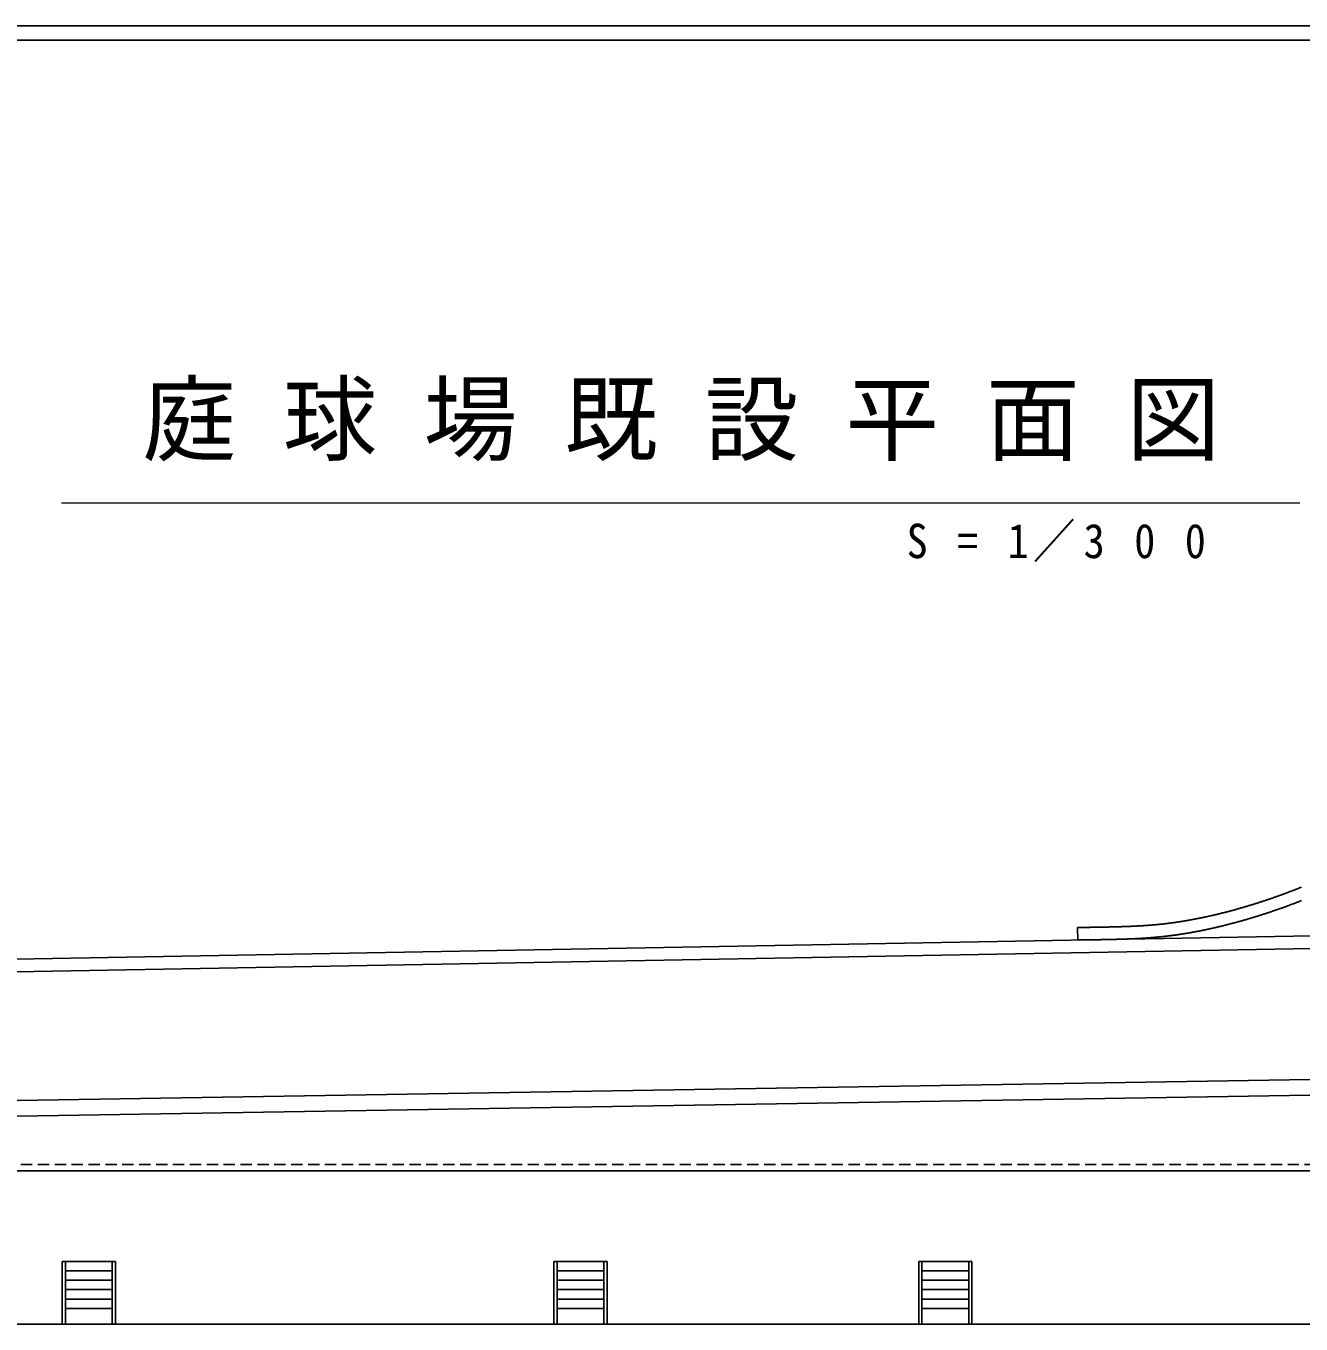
# Model space of a CAD drawing. Units: millimetres at full size, sheet at 1:300, with parts at other scales. Extents: x -143947 to 121650, y -84600 to 84600.
# Drawn here: x -35319 to 5448, y 43097 to 84600 of the extents above; entities that cross this region are included whole.
import ezdxf
from ezdxf.enums import TextEntityAlignment as Align

# ---------------------------------------------------------------- set-up
doc = ezdxf.new("R2010")
doc.units = ezdxf.units.MM
doc.header["$LTSCALE"] = 300
doc.linetypes.add('DASHED1', pattern=[1.8, 1.2, -0.6])
doc.layers.add('0-7_ハッチ', color=3, linetype='Continuous', lineweight=25)
doc.layers.add('F-8', color=5, linetype='Continuous', lineweight=25)
doc.styles.add('ＭＳ ゴシック', font='')
doc.styles.get('ＭＳ ゴシック').set_extended_font_data('MS Gothic')

msp = doc.modelspace()

# ---------------------------------------------------------------- linework, layer by layer
at = {"layer": '0-7_ハッチ', "color": 7, "lineweight": 18}
msp.add_line((-34178.6, 69351.1), (5414.6, 69351.1), dxfattribs=at)
at = {"layer": '0-7_ハッチ'}
for p, q in [((-44261.8, 54607.1), (28841, 55917.6)), ((-1695.9, 55776.7), (-1689.4, 55371.2)), ((-44254.6, 54207.1), (28848.2, 55517.7)), ((-47119.1, 50053.9), (13774.3, 51048.8)), ((-47110.9, 49554), (13782.4, 50548.9)), ((-49520.9, 47997.4), (25979.1, 47997.4)), ((-34159.5, 45097.4), (-32459.5, 45097.4)), ((-34159.5, 43097.4), (-34159.5, 45097.4)), ((-34059.5, 43097.4), (-34059.5, 45097.4)), ((-32559.5, 43097.4), (-32559.5, 45097.4)), ((-32459.5, 43097.4), (-32459.5, 45097.4)), ((-18438.5, 45097.4), (-16738.5, 45097.4)), ((-18438.5, 43097.4), (-18438.5, 45097.4)), ((-18338.5, 43097.4), (-18338.5, 45097.4)), ((-16838.5, 43097.4), (-16838.5, 45097.4)), ((-16738.5, 43097.4), (-16738.5, 45097.4)), ((-6777, 45097.4), (-5077, 45097.4)), ((-6777, 43097.4), (-6777, 45097.4)), ((-6677, 43097.4), (-6677, 45097.4)), ((-5177, 43097.4), (-5177, 45097.4)), ((-5077, 43097.4), (-5077, 45097.4)), ((-34059.5, 44797.4), (-32559.5, 44797.4)), ((-34059.5, 44497.4), (-32559.5, 44497.4)), ((-18338.5, 44797.4), (-16838.5, 44797.4)), ((-18338.5, 44497.4), (-16838.5, 44497.4)), ((-6677, 44797.4), (-5177, 44797.4)), ((-6677, 44497.4), (-5177, 44497.4)), ((-34059.5, 44197.4), (-32559.5, 44197.4)), ((-18338.5, 44197.4), (-16838.5, 44197.4)), ((-6677, 44197.4), (-5177, 44197.4)), ((-34059.5, 43897.4), (-32559.5, 43897.4)), ((-34059.5, 43597.4), (-32559.5, 43597.4)), ((-18338.5, 43897.4), (-16838.5, 43897.4)), ((-18338.5, 43597.4), (-16838.5, 43597.4)), ((-6677, 43897.4), (-5177, 43897.4)), ((-6677, 43597.4), (-5177, 43597.4)), ((-58350.9, 43097.4), (34309.1, 43097.4))]:
    msp.add_line(p, q, dxfattribs=at)
at = {"layer": '0-7_ハッチ', "linetype": 'DASHED1'}
msp.add_line((-52218.3, 48197.4), (26179.1, 48197.4), dxfattribs=at)
at = {"layer": '0-7_ハッチ'}
for points in [[(4492.5, 56703.8), (4513.7, 56711.1), (4534.9, 56718.4), (4556.1, 56725.8), (4577.4, 56733.2), (4598.7, 56740.7), (4619.9, 56748.1), (4641.2, 56755.7), (4662.6, 56763.2), (4683.9, 56770.8), (4705.3, 56778.4), (4726.7, 56786.1), (4748.1, 56793.8), (4769.5, 56801.5), (4790.9, 56809.2), (4812.4, 56817), (4833.9, 56824.9), (4855.4, 56832.7), (4876.9, 56840.6), (4898.5, 56848.6), (4920, 56856.5), (4941.6, 56864.5), (4963.2, 56872.6), (4984.8, 56880.7), (5006.5, 56888.8), (5028.2, 56896.9), (5049.9, 56905.1), (5071.6, 56913.3), (5093.3, 56921.6), (5115.1, 56929.9), (5136.8, 56938.2), (5158.6, 56946.6), (5180.5, 56955), (5202.3, 56963.4), (5224.2, 56971.9), (5246.1, 56980.5), (5268, 56989), (5289.9, 56997.6), (5311.9, 57006.3), (5333.9, 57014.9)], [(5333.9, 57014.9), (5355.9, 57023.7), (5377.9, 57032.4), (5399.9, 57041.2), (5422, 57050), (5444.1, 57058.9), (5466.2, 57067.8)], [(3680.6, 56443.5), (3701.1, 56449.6), (3721.6, 56455.7), (3742.1, 56461.8), (3762.6, 56468), (3783.1, 56474.2), (3803.7, 56480.5), (3824.3, 56486.7), (3844.9, 56493), (3865.5, 56499.3), (3886.1, 56505.7), (3906.8, 56512.1), (3927.4, 56518.5), (3948.1, 56524.9), (3968.8, 56531.4), (3989.6, 56537.9), (4010.3, 56544.5), (4031.1, 56551.1), (4051.8, 56557.7), (4072.6, 56564.3), (4093.5, 56571), (4114.3, 56577.7), (4135.1, 56584.4), (4156, 56591.2), (4176.9, 56598), (4197.8, 56604.8), (4218.8, 56611.6), (4239.7, 56618.5), (4260.7, 56625.5), (4281.6, 56632.4), (4302.6, 56639.4), (4323.7, 56646.4), (4344.7, 56653.5), (4365.8, 56660.6), (4386.8, 56667.7), (4407.9, 56674.8), (4429.1, 56682), (4450.2, 56689.2), (4471.3, 56696.5), (4492.5, 56703.8)], [(4622.8, 56325.6), (4644.4, 56333), (4666.1, 56340.5), (4687.7, 56348.1), (4709.4, 56355.6), (4731.1, 56363.2), (4752.8, 56370.9), (4774.5, 56378.5), (4796.3, 56386.2), (4818.1, 56394), (4839.9, 56401.7), (4861.7, 56409.5), (4883.5, 56417.4), (4905.4, 56425.3), (4927.2, 56433.2), (4949.1, 56441.1), (4971, 56449.1), (4993, 56457.1), (5014.9, 56465.2), (5036.9, 56473.3), (5058.9, 56481.4), (5080.9, 56489.6), (5102.9, 56497.8), (5125, 56506), (5147.1, 56514.3), (5169.2, 56522.6), (5191.3, 56530.9), (5213.5, 56539.3), (5235.6, 56547.8), (5257.8, 56556.2), (5280, 56564.7), (5302.3, 56573.3), (5324.5, 56581.8), (5346.8, 56590.5), (5369.1, 56599.1), (5391.4, 56607.8), (5413.8, 56616.5), (5436.1, 56625.3), (5458.5, 56634.1)], [(1433.5, 55939.6), (1451.5, 55942.2), (1469.6, 55944.8), (1487.6, 55947.5), (1505.7, 55950.2), (1523.7, 55952.9), (1541.8, 55955.6), (1559.9, 55958.4), (1578, 55961.2), (1596.1, 55964), (1614.3, 55966.8), (1632.4, 55969.7), (1650.6, 55972.6), (1668.8, 55975.6), (1687, 55978.5), (1705.2, 55981.5), (1723.5, 55984.6), (1741.7, 55987.6), (1760, 55990.7), (1778.3, 55993.8), (1796.7, 55996.9), (1815, 56000.1), (1833.4, 56003.3), (1851.7, 56006.5), (1870.1, 56009.8), (1888.6, 56013.1), (1907, 56016.4), (1925.5, 56019.8), (1944, 56023.1), (1962.5, 56026.5), (1981, 56030), (1999.5, 56033.4), (2018.1, 56036.9), (2036.7, 56040.5), (2055.3, 56044), (2074, 56047.6), (2092.7, 56051.2), (2111.3, 56054.8), (2130.1, 56058.5), (2148.8, 56062.2)], [(2148.8, 56062.2), (2167.5, 56066), (2186.3, 56069.7), (2205.1, 56073.5), (2224, 56077.3), (2242.8, 56081.2), (2261.7, 56085.1), (2280.6, 56089), (2299.5, 56092.9), (2318.5, 56096.9), (2337.4, 56100.9), (2356.4, 56104.9), (2375.5, 56109), (2394.5, 56113.1), (2413.6, 56117.2), (2432.7, 56121.4), (2451.8, 56125.5), (2470.9, 56129.8), (2490.1, 56134), (2509.3, 56138.3), (2528.5, 56142.6), (2547.7, 56146.9), (2567, 56151.3), (2586.2, 56155.7), (2605.6, 56160.1), (2624.9, 56164.5), (2644.2, 56169), (2663.6, 56173.5), (2683, 56178.1), (2702.4, 56182.6), (2721.9, 56187.2), (2741.3, 56191.9), (2760.8, 56196.5), (2780.3, 56201.2), (2799.9, 56206), (2819.4, 56210.7), (2839, 56215.5), (2858.6, 56220.3), (2878.2, 56225.1), (2897.9, 56230)], [(2897.9, 56230), (2917.6, 56234.9), (2937.3, 56239.9), (2957, 56244.8), (2976.7, 56249.8), (2996.5, 56254.8), (3016.3, 56259.9), (3036.1, 56265), (3055.9, 56270.1), (3075.7, 56275.2), (3095.6, 56280.4), (3115.5, 56285.6), (3135.4, 56290.8), (3155.3, 56296.1), (3175.3, 56301.4), (3195.2, 56306.7), (3215.2, 56312.1), (3235.2, 56317.4), (3255.3, 56322.9), (3275.3, 56328.3), (3295.4, 56333.8), (3315.5, 56339.3), (3335.6, 56344.8), (3355.8, 56350.4), (3375.9, 56356), (3396.1, 56361.6), (3416.3, 56367.3), (3436.5, 56372.9), (3456.7, 56378.7), (3477, 56384.4), (3497.3, 56390.2), (3517.6, 56396), (3537.9, 56401.8), (3558.2, 56407.7), (3578.6, 56413.6), (3598.9, 56419.5), (3619.3, 56425.5), (3639.7, 56431.5), (3660.2, 56437.5), (3680.6, 56443.5)], [(2994.4, 55841.8), (3014.5, 55846.9), (3034.7, 55851.9), (3054.8, 55857), (3075, 55862.1), (3095.2, 55867.2), (3115.5, 55872.4), (3135.7, 55877.6), (3156, 55882.8), (3176.3, 55888.1), (3196.6, 55893.4), (3216.9, 55898.7), (3237.3, 55904), (3257.7, 55909.4), (3278.1, 55914.8), (3298.5, 55920.3), (3318.9, 55925.7), (3339.4, 55931.2), (3359.8, 55936.8), (3380.3, 55942.3), (3400.9, 55947.9), (3421.4, 55953.6), (3441.9, 55959.2), (3462.5, 55964.9), (3483.1, 55970.6), (3503.7, 55976.4), (3524.4, 55982.1), (3545, 55987.9), (3565.7, 55993.8), (3586.4, 55999.6), (3607.1, 56005.5), (3627.8, 56011.5), (3648.5, 56017.4), (3669.3, 56023.4), (3690.1, 56029.4), (3710.9, 56035.5), (3731.7, 56041.6), (3752.6, 56047.7), (3773.4, 56053.8), (3794.3, 56060)], [(3794.3, 56060), (3815.2, 56066.2), (3836.1, 56072.5), (3857, 56078.7), (3878, 56085), (3898.9, 56091.4), (3919.9, 56097.7), (3940.9, 56104.1), (3962, 56110.5), (3983, 56117), (4004.1, 56123.5), (4025.2, 56130), (4046.2, 56136.6), (4067.4, 56143.1), (4088.5, 56149.7), (4109.7, 56156.4), (4130.8, 56163.1), (4152, 56169.8), (4173.2, 56176.5), (4194.4, 56183.3), (4215.7, 56190.1), (4236.9, 56196.9), (4258.2, 56203.8), (4279.5, 56210.7), (4300.8, 56217.6), (4322.2, 56224.6), (4343.5, 56231.6), (4364.9, 56238.6), (4386.3, 56245.7), (4407.7, 56252.8), (4429.1, 56259.9), (4450.6, 56267.1), (4472, 56274.3), (4493.5, 56281.5), (4515, 56288.8), (4536.6, 56296.1), (4558.1, 56303.4), (4579.7, 56310.8), (4601.2, 56318.1), (4622.8, 56325.6)], [(-1694.2, 55776), (-1672.6, 55776.2), (-1650.8, 55776.5), (-1629, 55776.8), (-1607, 55777), (-1584.9, 55777.3), (-1562.6, 55777.6), (-1540.3, 55777.8), (-1517.9, 55778.1), (-1495.3, 55778.4), (-1472.8, 55778.7), (-1450.1, 55779), (-1427.4, 55779.3), (-1404.7, 55779.6), (-1381.9, 55780), (-1359, 55780.3), (-1336.2, 55780.6), (-1313.3, 55780.9), (-1290.4, 55781.3), (-1267.6, 55781.6), (-1244.7, 55782), (-1221.8, 55782.3), (-1198.9, 55782.6), (-1176, 55783), (-1153.2, 55783.4), (-1130.4, 55783.7), (-1107.6, 55784.1), (-1084.8, 55784.5), (-1062.1, 55784.8), (-1039.4, 55785.2), (-1016.7, 55785.6), (-994.1, 55786), (-971.5, 55786.4), (-949, 55786.8), (-926.5, 55787.2), (-904.1, 55787.6), (-881.7, 55788), (-859.4, 55788.4), (-837.1, 55788.8), (-814.9, 55789.2)], [(-814.9, 55789.2), (-792.8, 55789.7), (-770.7, 55790.1), (-748.7, 55790.6), (-726.7, 55791), (-704.8, 55791.5), (-682.9, 55791.9), (-661.2, 55792.4), (-639.5, 55792.9), (-617.8, 55793.4), (-596.3, 55793.9), (-574.7, 55794.4), (-553.3, 55794.9), (-531.9, 55795.4), (-510.6, 55795.9), (-489.4, 55796.5), (-468.2, 55797), (-447.1, 55797.6), (-426.1, 55798.1), (-405.1, 55798.7), (-384.2, 55799.3), (-363.4, 55799.9), (-342.6, 55800.5), (-321.9, 55801.1), (-301.3, 55801.7), (-280.7, 55802.4), (-260.2, 55803), (-239.8, 55803.7), (-219.4, 55804.4), (-199.1, 55805.1), (-178.8, 55805.8), (-158.7, 55806.5), (-138.5, 55807.2), (-118.5, 55807.9), (-98.5, 55808.7), (-78.6, 55809.5), (-58.7, 55810.3), (-38.9, 55811.1), (-19.1, 55811.9), (0.6, 55812.7)], [(0.6, 55812.7), (20.2, 55813.5), (39.8, 55814.4), (59.3, 55815.3), (78.8, 55816.2), (98.2, 55817.1), (117.6, 55818), (136.9, 55818.9), (156.2, 55819.9), (175.4, 55820.9), (194.5, 55821.8), (213.6, 55822.9), (232.7, 55823.9), (251.7, 55824.9), (270.7, 55826), (289.6, 55827.1), (308.5, 55828.2), (327.3, 55829.3), (346.1, 55830.4), (364.9, 55831.6), (383.6, 55832.7), (402.3, 55833.9), (420.9, 55835.1), (439.5, 55836.4), (458.1, 55837.6), (476.6, 55838.9), (495.1, 55840.2), (513.6, 55841.5), (532, 55842.8), (550.4, 55844.2), (568.8, 55845.6), (587.1, 55847), (605.4, 55848.4), (623.7, 55849.8), (641.9, 55851.3), (660.2, 55852.8), (678.4, 55854.3), (696.6, 55855.8), (714.7, 55857.4), (732.9, 55858.9)], [(732.9, 55858.9), (751, 55860.5), (769.1, 55862.1), (787.2, 55863.8), (805.2, 55865.5), (823.3, 55867.1), (841.3, 55868.9), (859.3, 55870.6), (877.3, 55872.4), (895.3, 55874.1), (913.3, 55876), (931.3, 55877.8), (949.2, 55879.7), (967.2, 55881.5), (985.1, 55883.4), (1003.1, 55885.4), (1021, 55887.3), (1038.9, 55889.3), (1056.8, 55891.3), (1074.7, 55893.4), (1092.7, 55895.4), (1110.6, 55897.5), (1128.5, 55899.6), (1146.4, 55901.8), (1164.3, 55903.9), (1182.2, 55906.1), (1200.1, 55908.3), (1218.1, 55910.6), (1236, 55912.8), (1253.9, 55915.1), (1271.8, 55917.5), (1289.8, 55919.8), (1307.7, 55922.2), (1325.7, 55924.6), (1343.6, 55927), (1361.6, 55929.5), (1379.5, 55932), (1397.5, 55934.5), (1415.5, 55937), (1433.5, 55939.6)], [(1490.3, 55543.7), (1508.9, 55546.3), (1527.5, 55549), (1546.1, 55551.8), (1564.7, 55554.5), (1583.3, 55557.3), (1602, 55560.2), (1620.6, 55563), (1639.3, 55565.9), (1658, 55568.8), (1676.7, 55571.7), (1695.4, 55574.7), (1714.1, 55577.7), (1732.9, 55580.7), (1751.6, 55583.8), (1770.4, 55586.9), (1789.2, 55590), (1808, 55593.1), (1826.8, 55596.3), (1845.6, 55599.5), (1864.5, 55602.7), (1883.4, 55606), (1902.3, 55609.3), (1921.2, 55612.6), (1940.1, 55616), (1959.1, 55619.4), (1978.1, 55622.8), (1997.1, 55626.2), (2016.1, 55629.7), (2035.1, 55633.2), (2054.2, 55636.7), (2073.2, 55640.3), (2092.3, 55643.9), (2111.5, 55647.5), (2130.6, 55651.2), (2149.7, 55654.8), (2168.9, 55658.5), (2188.1, 55662.3), (2207.4, 55666.1), (2226.6, 55669.9)], [(2226.6, 55669.9), (2245.9, 55673.7), (2265.2, 55677.6), (2284.5, 55681.5), (2303.8, 55685.4), (2323.1, 55689.3), (2342.5, 55693.3), (2361.9, 55697.3), (2381.3, 55701.4), (2400.8, 55705.5), (2420.2, 55709.6), (2439.7, 55713.7), (2459.2, 55717.9), (2478.8, 55722.1), (2498.3, 55726.3), (2517.9, 55730.5), (2537.5, 55734.8), (2557.1, 55739.2), (2576.8, 55743.5), (2596.4, 55747.9), (2616.1, 55752.3), (2635.8, 55756.7), (2655.6, 55761.2), (2675.3, 55765.7), (2695.1, 55770.2), (2714.9, 55774.8), (2734.7, 55779.4), (2754.6, 55784), (2774.4, 55788.7), (2794.3, 55793.3), (2814.2, 55798.1), (2834.2, 55802.8), (2854.1, 55807.6), (2874.1, 55812.4), (2894.1, 55817.2), (2914.1, 55822.1), (2934.2, 55827), (2954.2, 55831.9), (2974.3, 55836.8), (2994.4, 55841.8)], [(-1689.7, 55376), (-1668, 55376.3), (-1646.2, 55376.5), (-1624.3, 55376.8), (-1602.2, 55377), (-1579.9, 55377.3), (-1557.6, 55377.6), (-1535.2, 55377.9), (-1512.7, 55378.2), (-1490.1, 55378.5), (-1467.4, 55378.8), (-1444.7, 55379.1), (-1421.9, 55379.4), (-1399.1, 55379.7), (-1376.3, 55380), (-1353.4, 55380.3), (-1330.5, 55380.6), (-1307.5, 55381), (-1284.6, 55381.3), (-1261.6, 55381.7), (-1238.7, 55382), (-1215.7, 55382.3), (-1192.8, 55382.7), (-1169.8, 55383), (-1146.9, 55383.4), (-1124, 55383.8), (-1101.1, 55384.1), (-1078.3, 55384.5), (-1055.5, 55384.9), (-1032.7, 55385.3), (-1009.9, 55385.6), (-987.2, 55386), (-964.5, 55386.4), (-941.9, 55386.8), (-919.3, 55387.2), (-896.8, 55387.6), (-874.3, 55388), (-851.9, 55388.5), (-829.5, 55388.9), (-807.2, 55389.3)], [(-807.2, 55389.3), (-784.9, 55389.8), (-762.7, 55390.2), (-740.5, 55390.6), (-718.4, 55391.1), (-696.4, 55391.6), (-674.4, 55392), (-652.4, 55392.5), (-630.6, 55393), (-608.7, 55393.5), (-587, 55394), (-565.3, 55394.5), (-543.7, 55395), (-522.1, 55395.5), (-500.6, 55396), (-479.2, 55396.6), (-457.8, 55397.1), (-436.5, 55397.7), (-415.2, 55398.3), (-394, 55398.9), (-372.9, 55399.4), (-351.8, 55400.1), (-330.8, 55400.7), (-309.8, 55401.3), (-289, 55401.9), (-268.1, 55402.6), (-247.3, 55403.2), (-226.6, 55403.9), (-206, 55404.6), (-185.4, 55405.3), (-164.8, 55406), (-144.4, 55406.7), (-123.9, 55407.5), (-103.6, 55408.2), (-83.2, 55409), (-63, 55409.8), (-42.8, 55410.6), (-22.6, 55411.4), (-2.5, 55412.2), (17.5, 55413.1)], [(17.5, 55413.1), (37.5, 55413.9), (57.5, 55414.8), (77.4, 55415.7), (97.2, 55416.6), (117, 55417.5), (136.8, 55418.5), (156.5, 55419.4), (176.2, 55420.4), (195.8, 55421.4), (215.4, 55422.4), (234.9, 55423.4), (254.4, 55424.5), (273.8, 55425.5), (293.2, 55426.6), (312.6, 55427.7), (331.9, 55428.8), (351.2, 55430), (370.5, 55431.1), (389.7, 55432.3), (408.9, 55433.5), (428, 55434.8), (447.1, 55436), (466.2, 55437.3), (485.2, 55438.5), (504.3, 55439.8), (523.2, 55441.2), (542.2, 55442.5), (561.1, 55443.9), (580, 55445.3), (598.9, 55446.7), (617.8, 55448.1), (636.6, 55449.6), (655.4, 55451.1), (674.2, 55452.6), (692.9, 55454.1), (711.6, 55455.7), (730.4, 55457.2), (749, 55458.8), (767.7, 55460.5)], [(767.7, 55460.5), (786.4, 55462.1), (805, 55463.8), (823.6, 55465.5), (842.3, 55467.2), (860.8, 55468.9), (879.4, 55470.7), (898, 55472.5), (916.6, 55474.3), (935.1, 55476.1), (953.6, 55478), (972.2, 55479.9), (990.7, 55481.8), (1009.2, 55483.7), (1027.7, 55485.7), (1046.2, 55487.7), (1064.7, 55489.7), (1083.2, 55491.8), (1101.7, 55493.9), (1120.2, 55496), (1138.7, 55498.1), (1157.1, 55500.2), (1175.6, 55502.4), (1194.1, 55504.6), (1212.6, 55506.8), (1231.1, 55509.1), (1249.5, 55511.4), (1268, 55513.7), (1286.5, 55516.1), (1305, 55518.4), (1323.5, 55520.8), (1342, 55523.2), (1360.5, 55525.7), (1379.1, 55528.2), (1397.6, 55530.7), (1416.1, 55533.2), (1434.7, 55535.8), (1453.2, 55538.4), (1471.8, 55541), (1490.3, 55543.7)]]:
    msp.add_lwpolyline(points, dxfattribs=at)
at = {"layer": 'F-8'}
for p, q in [((-117150, 84600), (121650, 84600)), ((-116700, 84150), (121200, 84150))]:
    msp.add_line(p, q, dxfattribs=at)

# ---------------------------------------------------------------- texts
at = {"layer": '0-7_ハッチ', "color": 7, "style": 'ＭＳ ゴシック'}
msp.add_text('庭 球 場 既 設 平 面 図', height=2199, dxfattribs=at).set_placement((-31598.8, 70272.4), align=Align.BOTTOM_LEFT)
at = {"layer": '0-7_ハッチ', "color": 7, "insert": (-7162.9, 67455.9), "char_height": 1100, "attachment_point": 7, "style": 'ＭＳ ゴシック'}
msp.add_mtext('\\T1.2;\\W0.9;S\\~=\\~1／3\\~0\\~0', dxfattribs=at)

doc.saveas('drawing.dxf')
